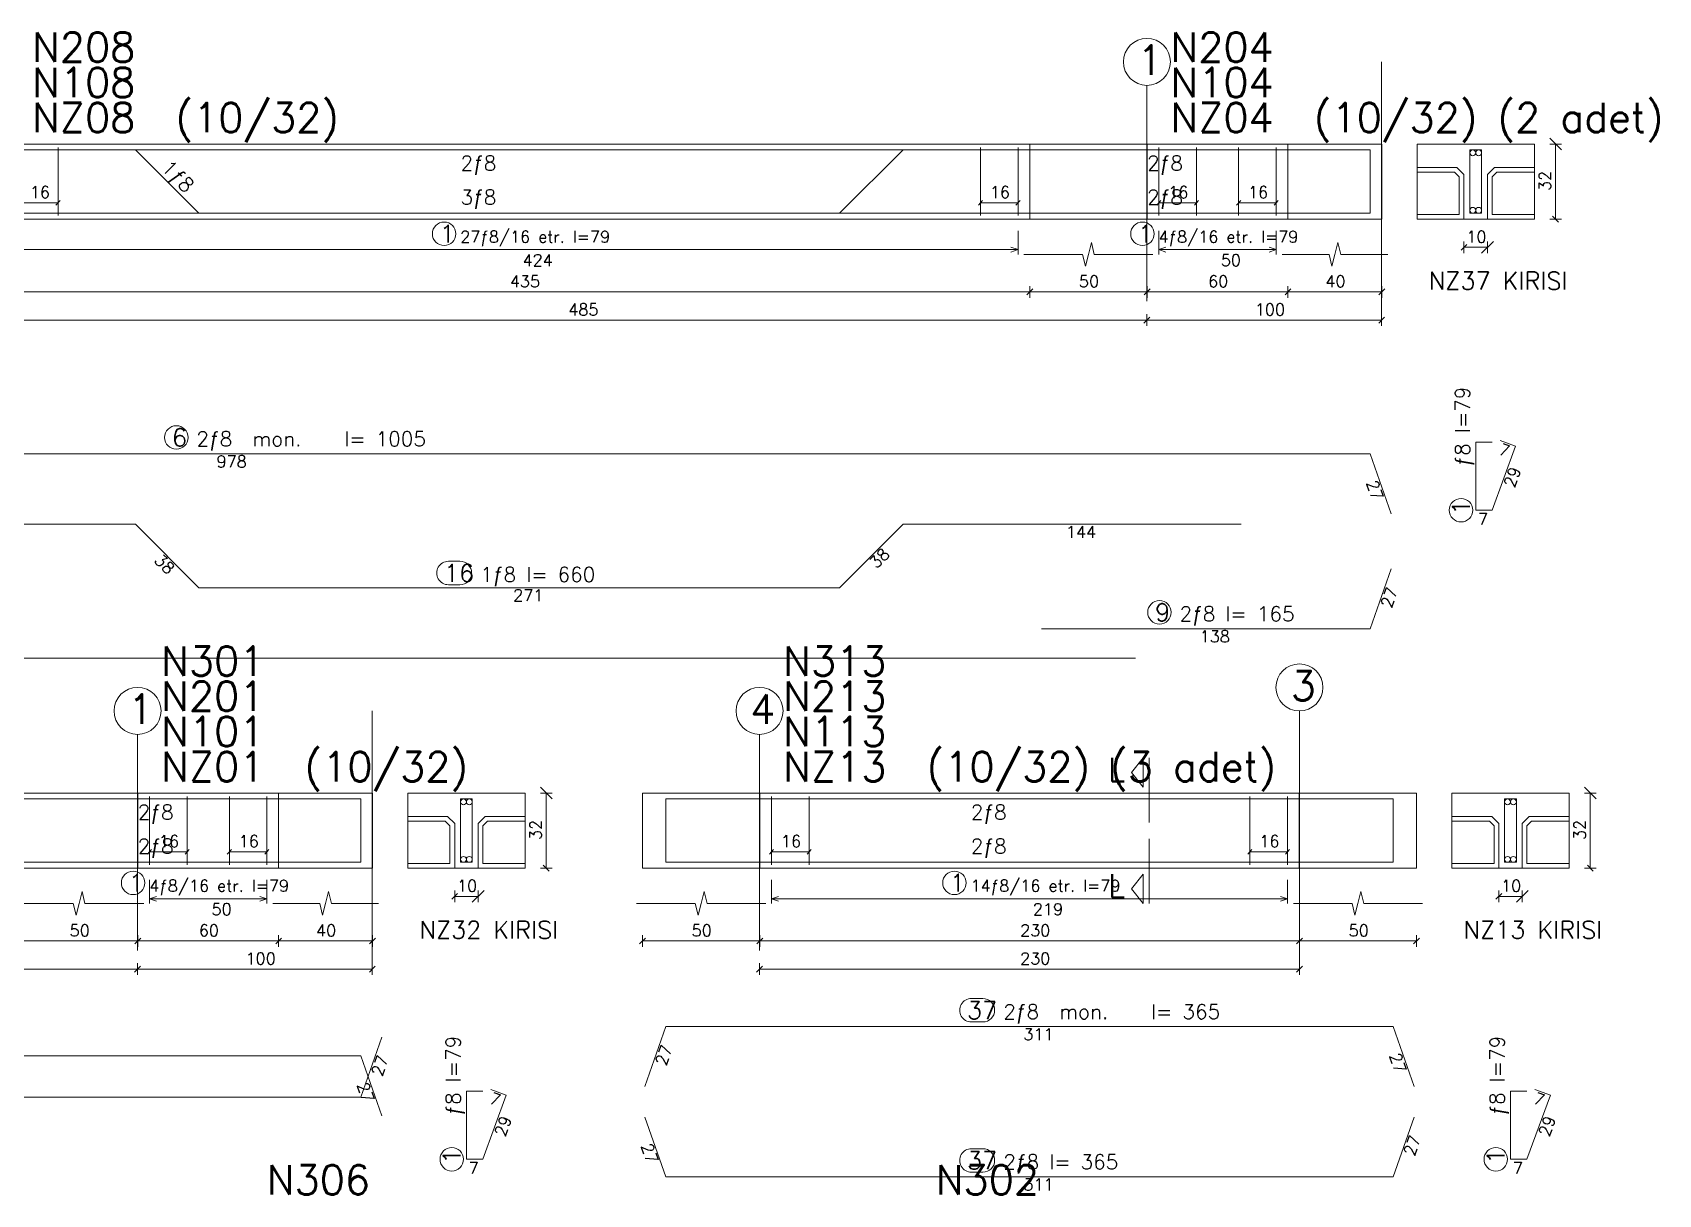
# Model space of a CAD drawing. Header units: inches. Extents: x -1.11 to 0.08, y 2.98 to 3.82.
# Drawn here: x -0.4732 to -0.1961, y 3.2052 to 3.4032 of the extents above; entities that cross this region are included whole.
import ezdxf

# ---------------------------------------------------------------- set-up
doc = ezdxf.new("R2010")
doc.units = ezdxf.units.IN
doc.header["$MEASUREMENT"] = 0
doc.linetypes.add('CENTER', pattern=[0.006500000000000001, 0.002, -0.001, 0.0005, -0.001, 0.002])
doc.linetypes.add('HIDDEN', pattern=[0.006, 0.002, -0.002, 0.002])
for name, color, linetype, lineweight in [('DONATI', 84, 'Continuous', 0), ('OLCU', 1, 'Continuous', 0), ('PENC2', 1, 'Continuous', 0), ('PENC3', 5, 'Continuous', 0), ('PENC4', 84, 'Continuous', 0), ('PEND2', 1, 'CENTER', 0), ('PENH3', 2, 'HIDDEN', 0)]:
    doc.layers.add(name, color=color, linetype=linetype, lineweight=lineweight)
doc.styles.add('RomanSTA', font='RomanSTA')

msp = doc.modelspace()

# ---------------------------------------------------------------- linework, layer by layer
at = {"layer": 'DONATI', "linetype": 'Continuous'}
for p, q in [((-0.6363167627231281, 3.383233110782922), (-0.2452504201308887, 3.383233110782922)), ((-0.455650465048949, 3.383233110782922), (-0.4448502226249378, 3.372433110782922)), ((-0.3356506986991565, 3.372433110782922), (-0.3248504562751453, 3.383233110782922)), ((-0.2452504201308887, 3.383233110782922), (-0.2452504201308887, 3.372433110782922)), ((-0.2452504201308887, 3.372433110782922), (-0.2452504201308887, 3.383233110782922)), ((-0.7261304421798389, 3.372433110782922), (-0.2852504415885608, 3.372433110782922)), ((-0.3012504740134876, 3.372433110782922), (-0.2452504201308887, 3.372433110782922)), ((-0.2272504730598133, 3.333433110782921), (-0.2272504730598133, 3.321833110782921)), ((-0.2272504730598133, 3.333433110782921), (-0.2244504256621997, 3.333433110782921)), ((-0.2230786843673389, 3.333733110782922), (-0.2204504175559681, 3.332733110782922)), ((-0.6363167627231281, 3.331433110782922), (-0.2452504201308887, 3.331433110782922)), ((-0.2452504201308887, 3.331433110782922), (-0.2416504187957447, 3.321233110782921)), ((-0.2244504256621997, 3.321833110782921), (-0.2204504175559681, 3.332733110782922)), ((-0.2244504256621997, 3.321833110782921), (-0.2272504730598133, 3.321833110782921)), ((-0.5232504172698658, 3.319433110782922), (-0.455650465048949, 3.319433110782922)), ((-0.455650465048949, 3.319433110782922), (-0.4448502226249378, 3.308633110782921)), ((-0.3356506986991565, 3.308633110782921), (-0.3248504562751453, 3.319433110782922)), ((-0.3248504562751453, 3.319433110782922), (-0.2672504349128406, 3.319433110782922)), ((-0.2452504201308887, 3.301633110782921), (-0.2416504187957447, 3.311833110782922)), ((-0.4448502226249378, 3.308633110782921), (-0.3356506986991565, 3.308633110782921)), ((-0.3012504740134876, 3.301633110782921), (-0.2452504201308887, 3.301633110782921)), ((-0.7261304421798389, 3.296633110782921), (-0.2852504415885608, 3.296633110782921)), ((-0.6313304467574756, 3.272633110782921), (-0.4172504706756275, 3.272633110782921)), ((-0.4172504706756275, 3.272633110782921), (-0.4172504706756275, 3.261833110782922)), ((-0.4172504706756275, 3.261833110782922), (-0.4172504706756275, 3.272633110782921)), ((-0.3652504845039051, 3.261833110782922), (-0.3652504845039051, 3.272633110782921)), ((-0.3652504845039051, 3.272633110782921), (-0.2413304610625904, 3.272633110782921)), ((-0.3652504845039051, 3.272633110782921), (-0.3652504845039051, 3.261833110782922)), ((-0.2413304610625904, 3.272633110782921), (-0.2413304610625904, 3.261833110782922)), ((-0.2413304610625904, 3.261833110782922), (-0.2413304610625904, 3.272633110782921)), ((-0.6793304546252887, 3.261833110782922), (-0.4172504706756275, 3.261833110782922)), ((-0.3652504845039051, 3.261833110782922), (-0.2413304610625904, 3.261833110782922)), ((-0.3688504858390491, 3.223633110782921), (-0.3652504845039051, 3.233833110782922)), ((-0.3652504845039051, 3.233833110782922), (-0.2413304610625904, 3.233833110782922)), ((-0.2413304610625904, 3.233833110782922), (-0.2377304597274463, 3.223633110782921)), ((-0.4172504706756275, 3.221833110782922), (-0.4136504693404834, 3.232033110782921)), ((-0.6313304467574756, 3.228833110782921), (-0.4172504706756275, 3.228833110782921)), ((-0.4172504706756275, 3.228833110782921), (-0.4136504693404834, 3.218633110782922)), ((-0.3992504639999073, 3.222833110782922), (-0.3992504639999073, 3.211233110782922)), ((-0.3992504639999073, 3.222833110782922), (-0.3964504166022937, 3.222833110782922)), ((-0.3950787349120777, 3.223133110782921), (-0.3924504681007068, 3.222133110782921)), ((-0.2213304801360767, 3.222833110782922), (-0.2213304801360767, 3.211233110782922)), ((-0.2213304801360767, 3.222833110782922), (-0.2185304327384632, 3.222833110782922)), ((-0.2171586914436023, 3.223133110782921), (-0.2145304246322315, 3.222133110782921)), ((-0.6793304546252887, 3.221833110782922), (-0.4172504706756275, 3.221833110782922)), ((-0.3964504166022937, 3.211233110782922), (-0.3924504681007068, 3.222133110782921)), ((-0.2185304327384632, 3.211233110782922), (-0.2145304246322315, 3.222133110782921)), ((-0.3688504858390491, 3.218433110782922), (-0.3652504845039051, 3.208233110782921)), ((-0.2413304610625904, 3.208233110782921), (-0.2377304597274463, 3.218433110782922)), ((-0.3964504166022937, 3.211233110782922), (-0.3992504639999073, 3.211233110782922)), ((-0.2185304327384632, 3.211233110782922), (-0.2213304801360767, 3.211233110782922)), ((-0.3652504845039051, 3.208233110782921), (-0.2413304610625904, 3.208233110782921))]:
    msp.add_line(p, q, dxfattribs=at)
at = {"layer": 'OLCU', "linetype": 'Continuous'}
for p, q in [((-0.4688496752158802, 3.373233110782921), (-0.4688508077041309, 3.375233110782922)), ((-0.3116496367828052, 3.373233110782921), (-0.3116508288757007, 3.375233110782922)), ((-0.3052496476546924, 3.373233110782921), (-0.3052508397475879, 3.375233110782922)), ((-0.2812496586219471, 3.373233110782921), (-0.2812508507148426, 3.375233110782922)), ((-0.2748496694938343, 3.373233110782921), (-0.2748508615867298, 3.375233110782922)), ((-0.2676496668235462, 3.373233110782921), (-0.2676508589164417, 3.375233110782922)), ((-0.2612496776954334, 3.373233110782921), (-0.2612508101836841, 3.375233110782922)), ((-0.475250439204375, 3.374233110782922), (-0.4688504500762622, 3.374233110782922)), ((-0.4692035479919117, 3.373833110782921), (-0.4684975309745472, 3.374633110782922)), ((-0.3120035691634815, 3.373833110782921), (-0.311297552146117, 3.374633110782922)), ((-0.3116504712478321, 3.374233110782922), (-0.3052504225150745, 3.374233110782922)), ((-0.3056035800353687, 3.373833110782921), (-0.3048975034133594, 3.374633110782922)), ((-0.2816035910026233, 3.373833110782921), (-0.2808975143806141, 3.374633110782922)), ((-0.2812504334823291, 3.374233110782922), (-0.2748504443542164, 3.374233110782922)), ((-0.2752036018745105, 3.373833110782921), (-0.2744975252525013, 3.374633110782922)), ((-0.2680035992042225, 3.373833110782921), (-0.2672975225822132, 3.374633110782922)), ((-0.2676504416839283, 3.374233110782922), (-0.2612504525558155, 3.374233110782922)), ((-0.2616035504714649, 3.373833110782921), (-0.2608975334541004, 3.374633110782922)), ((-0.4023155136481922, 3.313133110782922), (-0.4003654880897205, 3.313133110782922)), ((-0.4023186726943653, 3.309133110782922), (-0.4003686471358936, 3.309133110782922)), ((-0.4532496495620411, 3.262633110782922), (-0.4532508416549366, 3.264633110782921)), ((-0.4468496604339283, 3.262633110782922), (-0.4468508525268238, 3.264633110782921)), ((-0.4396496577636402, 3.262633110782922), (-0.4396508498565357, 3.264633110782921)), ((-0.4332496686355274, 3.262633110782922), (-0.4332508607284229, 3.264633110782921)), ((-0.3472497029678028, 3.262633110782922), (-0.3472508354560535, 3.264633110782921)), ((-0.3408496542350452, 3.262633110782922), (-0.3408508463279407, 3.264633110782921)), ((-0.2657296820060413, 3.262633110782922), (-0.265730814494292, 3.264633110782921)), ((-0.2593296332732837, 3.262633110782922), (-0.2593308253661792, 3.264633110782921)), ((-0.4536035819427173, 3.263233110782922), (-0.452897505320708, 3.264033110782921)), ((-0.4532504244224231, 3.263633110782922), (-0.4468504352943103, 3.263633110782922)), ((-0.4472035928146045, 3.263233110782922), (-0.4464975161925953, 3.264033110782921)), ((-0.4400035901443164, 3.263233110782922), (-0.4392975135223072, 3.264033110782921)), ((-0.4396504326240223, 3.263633110782922), (-0.4332504434959095, 3.263633110782922)), ((-0.4336036010162037, 3.263233110782922), (-0.4328975243941944, 3.264033110782921)), ((-0.347603635348479, 3.263233110782922), (-0.3468975587264698, 3.264033110782921)), ((-0.3472504778281849, 3.263633110782922), (-0.3408504887000721, 3.263633110782922)), ((-0.3412035866157215, 3.263233110782922), (-0.340497569598357, 3.264033110782921)), ((-0.2660836143867176, 3.263233110782922), (-0.2653775377647083, 3.264033110782921)), ((-0.2657304568664234, 3.263633110782922), (-0.2593304677383106, 3.263633110782922)), ((-0.25968356565396, 3.263233110782922), (-0.2589775486365955, 3.264033110782921)), ((-0.3131875558272998, 3.238633110782922), (-0.3112375302688282, 3.238633110782922)), ((-0.3131907148734729, 3.234633110782922), (-0.3112406893150013, 3.234633110782922)), ((-0.3131875558272998, 3.213033110782922), (-0.3112375302688282, 3.213033110782922)), ((-0.3131907148734729, 3.209033110782921), (-0.3112406893150013, 3.209033110782921))]:
    msp.add_line(p, q, dxfattribs=at)
at = {"layer": 'PENC2', "linetype": 'Continuous'}
for p, q in [((-0.2126504345313709, 3.383233110782922), (-0.2146504683868091, 3.385233110782921)), ((-0.2146504683868091, 3.384233110782922), (-0.2126504345313709, 3.384233110782922)), ((-0.2136504216567676, 3.371433110782922), (-0.2136504216567676, 3.384233110782922)), ((-0.2372504635230701, 3.380233110782922), (-0.2304504676238697, 3.380233110782922)), ((-0.2372504635230701, 3.379433110782922), (-0.2308504743949573, 3.379433110782922)), ((-0.2308504743949573, 3.379433110782922), (-0.230050460852782, 3.378633110782921)), ((-0.2304504676238697, 3.380233110782922), (-0.2292504473106067, 3.379033110782922)), ((-0.230050460852782, 3.378633110782921), (-0.230050460852782, 3.372233110782922)), ((-0.2292504473106067, 3.379033110782922), (-0.2292504473106067, 3.371433110782922)), ((-0.2240504188911121, 3.380233110782922), (-0.225250439204375, 3.379033110782922)), ((-0.225250439204375, 3.379033110782922), (-0.225250439204375, 3.371433110782922)), ((-0.2236504717246692, 3.379433110782922), (-0.2244504256621997, 3.378633110782921)), ((-0.2244504256621997, 3.378633110782921), (-0.2244504256621997, 3.372233110782922)), ((-0.2240504188911121, 3.380233110782922), (-0.2172504229919117, 3.380233110782922)), ((-0.2172504229919117, 3.379433110782922), (-0.2236504717246692, 3.379433110782922)), ((-0.230050460852782, 3.372233110782922), (-0.2372504635230701, 3.372233110782922)), ((-0.2244504256621997, 3.372233110782922), (-0.2172504229919117, 3.372233110782922)), ((-0.3052504225150745, 3.369433110782921), (-0.3052504225150745, 3.365433110782921)), ((-0.2812504334823291, 3.369433110782921), (-0.2812504334823291, 3.365433110782921)), ((-0.2612504525558155, 3.369433110782921), (-0.2612504525558155, 3.365433110782921)), ((-0.2372504635230701, 3.371433110782922), (-0.2292504473106067, 3.371433110782922)), ((-0.225250439204375, 3.371433110782922), (-0.2172504229919117, 3.371433110782922)), ((-0.2146504683868091, 3.371433110782922), (-0.2126504345313709, 3.371433110782922)), ((-0.2141504450217884, 3.371933110782921), (-0.2131504578963916, 3.370933110782921)), ((-0.3052504225150745, 3.366233110782922), (-0.3064504428283374, 3.366633110782922)), ((-0.2932504578010242, 3.365433110782921), (-0.2927504344360035, 3.367433110782922)), ((-0.2927504344360035, 3.367433110782922), (-0.2922504706756275, 3.365433110782921)), ((-0.2812504334823291, 3.366233110782922), (-0.280050472773711, 3.366633110782922)), ((-0.2612504525558155, 3.366233110782922), (-0.2624504728690784, 3.366633110782922)), ((-0.2512504620925586, 3.365433110782921), (-0.2507504387275379, 3.367433110782922)), ((-0.2507504387275379, 3.367433110782922), (-0.2502504153625171, 3.365433110782921)), ((-0.228750423945586, 3.367133110782921), (-0.2297504706756275, 3.366133110782922)), ((-0.2292504473106067, 3.367633110782922), (-0.2292504473106067, 3.365633110782921)), ((-0.2292504473106067, 3.366633110782922), (-0.225250439204375, 3.366633110782922)), ((-0.2262504263297718, 3.365633110782921), (-0.2242504520789783, 3.367633110782922)), ((-0.225250439204375, 3.365633110782921), (-0.225250439204375, 3.367633110782922)), ((-0.475250439204375, 3.366233110782922), (-0.3052504225150745, 3.366233110782922)), ((-0.3052504225150745, 3.366233110782922), (-0.3064504428283374, 3.365833110782921)), ((-0.3042504353896778, 3.365433110782921), (-0.2942504449264209, 3.365433110782921)), ((-0.2942504449264209, 3.365433110782921), (-0.2937504215614002, 3.363433110782922)), ((-0.2937504215614002, 3.363433110782922), (-0.2932504578010242, 3.365433110782921)), ((-0.2922504706756275, 3.365433110782921), (-0.2822504206077259, 3.365433110782921)), ((-0.2812504334823291, 3.366233110782922), (-0.2612504525558155, 3.366233110782922)), ((-0.2812504334823291, 3.366233110782922), (-0.280050472773711, 3.365833110782921)), ((-0.2612504525558155, 3.366233110782922), (-0.2624504728690784, 3.365833110782921)), ((-0.2602504654304187, 3.365433110782921), (-0.2522504492179554, 3.365433110782921)), ((-0.2522504492179554, 3.365433110782921), (-0.2517504258529346, 3.363433110782922)), ((-0.2517504258529346, 3.363433110782922), (-0.2512504620925586, 3.365433110782921)), ((-0.2502504153625171, 3.365433110782921), (-0.2422504587546985, 3.365433110782921)), ((-0.4772504730598133, 3.359033110782922), (-0.303250448264281, 3.359033110782922)), ((-0.3027504248992603, 3.359533110782921), (-0.3037504716293018, 3.358533110782921)), ((-0.303250448264281, 3.360033110782922), (-0.303250448264281, 3.358033110782921)), ((-0.303250448264281, 3.359033110782922), (-0.2832904620544117, 3.359033110782922)), ((-0.2827504439727466, 3.359533110782921), (-0.2837504310981434, 3.358533110782921)), ((-0.2832504673377674, 3.360033110782922), (-0.2832504673377674, 3.358033110782921)), ((-0.2832504673377674, 3.359033110782922), (-0.2592504187003772, 3.359033110782922)), ((-0.2587504549400013, 3.359533110782921), (-0.259750442065398, 3.358533110782921)), ((-0.2592504187003772, 3.360033110782922), (-0.2592504187003772, 3.358033110782921)), ((-0.2592504187003772, 3.359033110782922), (-0.2432904405967395, 3.359033110782922)), ((-0.243750469245116, 3.358533110782921), (-0.2427504225150745, 3.359533110782921)), ((-0.2432504458800953, 3.360033110782922), (-0.2432504458800953, 3.358033110782921)), ((-0.4772904677764576, 3.354233110782921), (-0.2832904620544117, 3.354233110782921)), ((-0.2827904386893909, 3.354733110782921), (-0.2837904258147876, 3.353733110782922)), ((-0.2832904620544117, 3.355233110782922), (-0.2832904620544117, 3.353233110782921)), ((-0.2832904620544117, 3.354233110782921), (-0.2432904405967395, 3.354233110782921)), ((-0.2437904639617603, 3.353733110782922), (-0.2427904172317188, 3.354733110782921)), ((-0.2432904405967395, 3.355233110782922), (-0.2432904405967395, 3.353233110782921)), ((-0.3846504254714649, 3.272633110782921), (-0.3866504593269031, 3.274633110782922)), ((-0.3866504593269031, 3.273633110782922), (-0.3846504254714649, 3.273633110782922)), ((-0.3856504722015064, 3.260833110782921), (-0.3856504722015064, 3.273633110782922)), ((-0.2067304416076343, 3.272633110782921), (-0.2087304754630726, 3.274633110782922)), ((-0.2087304754630726, 3.273633110782922), (-0.2067304416076343, 3.273633110782922)), ((-0.207730428733031, 3.260833110782921), (-0.207730428733031, 3.273633110782922)), ((-0.4092504544631641, 3.269633110782921), (-0.4024504585639637, 3.269633110782921)), ((-0.4024504585639637, 3.269633110782921), (-0.4012504382507007, 3.268433110782921)), ((-0.3960504694358509, 3.269633110782921), (-0.397250430144469, 3.268433110782921)), ((-0.3960504694358509, 3.269633110782921), (-0.3892504735366504, 3.269633110782921)), ((-0.2313304705993335, 3.269633110782921), (-0.2245304747001331, 3.269633110782921)), ((-0.2245304747001331, 3.269633110782921), (-0.2233304543868702, 3.268433110782921)), ((-0.2181304259673755, 3.269633110782921), (-0.2193304462806385, 3.268433110782921)), ((-0.2181304259673755, 3.269633110782921), (-0.2113304300681751, 3.269633110782921)), ((-0.4092504544631641, 3.268833110782921), (-0.4028504653350513, 3.268833110782921)), ((-0.4028504653350513, 3.268833110782921), (-0.402050451792876, 3.268033110782921)), ((-0.402050451792876, 3.268033110782921), (-0.402050451792876, 3.261633110782921)), ((-0.4012504382507007, 3.268433110782921), (-0.4012504382507007, 3.260833110782921)), ((-0.397250430144469, 3.268433110782921), (-0.397250430144469, 3.260833110782921)), ((-0.3956504626647632, 3.268833110782921), (-0.3964504166022937, 3.268033110782921)), ((-0.3964504166022937, 3.268033110782921), (-0.3964504166022937, 3.261633110782921)), ((-0.3892504735366504, 3.268833110782921), (-0.3956504626647632, 3.268833110782921)), ((-0.2313304705993335, 3.268833110782921), (-0.2249304814712207, 3.268833110782921)), ((-0.2249304814712207, 3.268833110782921), (-0.2241304679290455, 3.268033110782921)), ((-0.2241304679290455, 3.268033110782921), (-0.2241304679290455, 3.261633110782921)), ((-0.2233304543868702, 3.268433110782921), (-0.2233304543868702, 3.260833110782921)), ((-0.2193304462806385, 3.268433110782921), (-0.2193304462806385, 3.260833110782921)), ((-0.2177304788009327, 3.268833110782921), (-0.2185304327384632, 3.268033110782921)), ((-0.2185304327384632, 3.268033110782921), (-0.2185304327384632, 3.261633110782921)), ((-0.2113304300681751, 3.268833110782921), (-0.2177304788009327, 3.268833110782921)), ((-0.402050451792876, 3.261633110782921), (-0.4092504544631641, 3.261633110782921)), ((-0.3964504166022937, 3.261633110782921), (-0.3892504735366504, 3.261633110782921)), ((-0.3861504359618824, 3.261333110782922), (-0.3851504488364856, 3.260333110782922)), ((-0.2241304679290455, 3.261633110782921), (-0.2313304705993335, 3.261633110782921)), ((-0.2185304327384632, 3.261633110782921), (-0.2113304300681751, 3.261633110782921)), ((-0.2082304520980518, 3.261333110782922), (-0.2072304649726551, 3.260333110782922)), ((-0.4532504244224231, 3.258833110782922), (-0.4532504244224231, 3.254833110782922)), ((-0.4332504434959095, 3.258833110782922), (-0.4332504434959095, 3.254833110782922)), ((-0.4092504544631641, 3.260833110782921), (-0.4012504382507007, 3.260833110782921)), ((-0.397250430144469, 3.260833110782921), (-0.3892504735366504, 3.260833110782921)), ((-0.3866504593269031, 3.260833110782921), (-0.3846504254714649, 3.260833110782921)), ((-0.3472504778281849, 3.258833110782922), (-0.3472504778281849, 3.254833110782922)), ((-0.2593304677383106, 3.258833110782922), (-0.2593304677383106, 3.254833110782922)), ((-0.2313304705993335, 3.260833110782921), (-0.2233304543868702, 3.260833110782921)), ((-0.2193304462806385, 3.260833110782921), (-0.2113304300681751, 3.260833110782921)), ((-0.2087304754630726, 3.260833110782921), (-0.2067304416076343, 3.260833110782921)), ((-0.4652504487411182, 3.254833110782922), (-0.4647504253760975, 3.256833110782921)), ((-0.4647504253760975, 3.256833110782921), (-0.4642504616157215, 3.254833110782922)), ((-0.4532504244224231, 3.255633110782922), (-0.452050463713805, 3.256033110782921)), ((-0.4332504434959095, 3.255633110782922), (-0.4344504638091724, 3.256033110782921)), ((-0.4232504530326526, 3.254833110782922), (-0.4227504296676319, 3.256833110782921)), ((-0.4227504296676319, 3.256833110782921), (-0.4222504659072559, 3.254833110782922)), ((-0.4007504744903247, 3.256533110782922), (-0.4017504616157215, 3.255533110782921)), ((-0.4012504382507007, 3.257033110782921), (-0.4012504382507007, 3.255033110782922)), ((-0.4012504382507007, 3.256033110782921), (-0.397250430144469, 3.256033110782921)), ((-0.3982504172698658, 3.255033110782922), (-0.3962504430190723, 3.257033110782921)), ((-0.397250430144469, 3.255033110782922), (-0.397250430144469, 3.257033110782921)), ((-0.3592505021468799, 3.254833110782922), (-0.3587504787818592, 3.256833110782921)), ((-0.3587504787818592, 3.256833110782921), (-0.3582504554168384, 3.254833110782922)), ((-0.3472504778281849, 3.255633110782922), (-0.3460504575149219, 3.256033110782921)), ((-0.2593304677383106, 3.255633110782922), (-0.2605304284469288, 3.256033110782921)), ((-0.2473304434196155, 3.254833110782922), (-0.2468304796592395, 3.256833110782921)), ((-0.2468304796592395, 3.256833110782921), (-0.2463304562942188, 3.254833110782922)), ((-0.2228304310218494, 3.256533110782922), (-0.2238304777518909, 3.255533110782921)), ((-0.2233304543868702, 3.257033110782921), (-0.2233304543868702, 3.255033110782922)), ((-0.2233304543868702, 3.256033110782921), (-0.2193304462806385, 3.256033110782921)), ((-0.2203304334060352, 3.255033110782922), (-0.2183304591552417, 3.257033110782921)), ((-0.2193304462806385, 3.255033110782922), (-0.2193304462806385, 3.257033110782921)), ((-0.4762504263297718, 3.254833110782922), (-0.4662504358665149, 3.254833110782922)), ((-0.4662504358665149, 3.254833110782922), (-0.465750472106139, 3.252833110782921)), ((-0.465750472106139, 3.252833110782921), (-0.4652504487411182, 3.254833110782922)), ((-0.4642504616157215, 3.254833110782922), (-0.4542504711524646, 3.254833110782922)), ((-0.4532504244224231, 3.255633110782922), (-0.4332504434959095, 3.255633110782922)), ((-0.4532504244224231, 3.255633110782922), (-0.452050463713805, 3.255233110782922)), ((-0.4332504434959095, 3.255633110782922), (-0.4344504638091724, 3.255233110782922)), ((-0.4322504563705127, 3.254833110782922), (-0.4242504401580494, 3.254833110782922)), ((-0.4242504401580494, 3.254833110782922), (-0.4237504167930286, 3.252833110782921)), ((-0.4237504167930286, 3.252833110782921), (-0.4232504530326526, 3.254833110782922)), ((-0.4222504659072559, 3.254833110782922), (-0.4142504496947925, 3.254833110782922)), ((-0.3702504797355335, 3.254833110782922), (-0.3602504892722767, 3.254833110782922)), ((-0.3602504892722767, 3.254833110782922), (-0.3597504659072559, 3.252833110782921)), ((-0.3597504659072559, 3.252833110782921), (-0.3592505021468799, 3.254833110782922)), ((-0.3582504554168384, 3.254833110782922), (-0.3482504649535816, 3.254833110782922)), ((-0.3472504778281849, 3.255633110782922), (-0.2593304677383106, 3.255633110782922)), ((-0.3472504778281849, 3.255633110782922), (-0.3460504575149219, 3.255233110782922)), ((-0.2593304677383106, 3.255633110782922), (-0.2605304284469288, 3.255233110782922)), ((-0.2583304806129139, 3.254833110782922), (-0.2483304305450122, 3.254833110782922)), ((-0.2483304305450122, 3.254833110782922), (-0.2478304667846363, 3.252833110782921)), ((-0.2478304667846363, 3.252833110782921), (-0.2473304434196155, 3.254833110782922)), ((-0.2463304562942188, 3.254833110782922), (-0.236330465830962, 3.254833110782922)), ((-0.475250439204375, 3.248433110782921), (-0.4552904529945057, 3.248433110782921)), ((-0.4547504349128406, 3.248933110782922), (-0.4557504220382373, 3.247933110782922)), ((-0.4552504582778614, 3.249433110782921), (-0.4552504582778614, 3.247433110782922)), ((-0.4552504582778614, 3.248433110782921), (-0.431250469245116, 3.248433110782921)), ((-0.4307504458800953, 3.248933110782922), (-0.431750433005492, 3.247933110782922)), ((-0.431250469245116, 3.249433110782921), (-0.431250469245116, 3.247433110782922)), ((-0.431250469245116, 3.248433110782921), (-0.4152904315368335, 3.248433110782921)), ((-0.41575046018521, 3.247933110782922), (-0.4147504730598133, 3.248933110782922)), ((-0.4152504368201893, 3.249433110782921), (-0.4152504368201893, 3.247433110782922)), ((-0.368750469245116, 3.248933110782922), (-0.3697504563705127, 3.247933110782922)), ((-0.3692504926101368, 3.249433110782921), (-0.3692504926101368, 3.247433110782922)), ((-0.3692504926101368, 3.248433110782921), (-0.3492904467956226, 3.248433110782921)), ((-0.3487504883186023, 3.248933110782922), (-0.3497504754439991, 3.247933110782922)), ((-0.3492504520789783, 3.249433110782921), (-0.3492504520789783, 3.247433110782922)), ((-0.3492504520789783, 3.248433110782921), (-0.2573304338828724, 3.248433110782921)), ((-0.2567904754058521, 3.248933110782922), (-0.2577904625312488, 3.247933110782922)), ((-0.2572904391662281, 3.249433110782921), (-0.2572904391662281, 3.247433110782922)), ((-0.2572904391662281, 3.248433110782921), (-0.2373304529563587, 3.248433110782921)), ((-0.2378304763213794, 3.247933110782922), (-0.2368304295913379, 3.248933110782922)), ((-0.2373304529563587, 3.249433110782921), (-0.2373304529563587, 3.247433110782922)), ((-0.5692904158012073, 3.243633110782921), (-0.4552904529945057, 3.243633110782921)), ((-0.4547904296294849, 3.244133110782922), (-0.4557904167548816, 3.243133110782922)), ((-0.4552904529945057, 3.244633110782921), (-0.4552904529945057, 3.242633110782922)), ((-0.4552904529945057, 3.243633110782921), (-0.4152904315368335, 3.243633110782921)), ((-0.4157904549018543, 3.243133110782922), (-0.4147904677764576, 3.244133110782922)), ((-0.4152904315368335, 3.244633110782921), (-0.4152904315368335, 3.242633110782922)), ((-0.3487904830352466, 3.244133110782922), (-0.3497904701606434, 3.243133110782922)), ((-0.3492904467956226, 3.244633110782921), (-0.3492904467956226, 3.242633110782922)), ((-0.3492904467956226, 3.243633110782921), (-0.2572904391662281, 3.243633110782921)), ((-0.2577904625312488, 3.243133110782922), (-0.2567904754058521, 3.244133110782922)), ((-0.2572904391662281, 3.244633110782921), (-0.2572904391662281, 3.242633110782922))]:
    msp.add_line(p, q, dxfattribs=at)
at = {"layer": 'PENC2'}
for centre in [(-0.4030492468253772, 3.368933110782922), (-0.2840492291824024, 3.368933110782922), (-0.4486822648421924, 3.334233110782922), (-0.2297504706756275, 3.321833110782921), (-0.281149105586211, 3.304433110782921), (-0.4560492797271412, 3.258333110782921), (-0.3160892887489002, 3.258333110782921), (-0.4017504616157215, 3.211233110782922), (-0.2238304777518909, 3.211233110782922)]:
    msp.add_circle(centre, 0.002000000094994903, dxfattribs=at)
for centre, start, end in [((-0.4023170633689563, 3.311133110782921), 90.00122447294544, 270.0036734188379), ((-0.4003670974151294, 3.311133110782921), 270.0036734188379, 90.00122447294544), ((-0.313189105548064, 3.236633110782921), 90.00122447294544, 270.0036734188379), ((-0.3112391395942371, 3.236633110782921), 270.0036734188379, 90.00122447294544), ((-0.313189105548064, 3.211033110782922), 90.00122447294544, 270.0036734188379), ((-0.3112391395942371, 3.211033110782922), 270.0036734188379, 90.00122447294544)]:
    msp.add_arc(centre, 0.002000000094994903, start, end, dxfattribs=at)
at = {"layer": 'PENC3', "linetype": 'Continuous'}
for p, q in [((-0.4772904677764576, 3.384233110782922), (-0.2832904620544117, 3.384233110782922)), ((-0.2832904620544117, 3.384233110782922), (-0.2432904405967395, 3.384233110782922)), ((-0.2432904405967395, 3.384233110782922), (-0.2432504458800953, 3.384233110782922)), ((-0.2432504458800953, 3.384233110782922), (-0.2432504458800953, 3.371433110782922)), ((-0.2372504635230701, 3.384233110782922), (-0.2172504229919117, 3.384233110782922)), ((-0.4772504730598133, 3.371433110782922), (-0.303250448264281, 3.371433110782922)), ((-0.303250448264281, 3.371433110782922), (-0.2832904620544117, 3.371433110782922)), ((-0.2832904620544117, 3.371433110782922), (-0.2832504673377674, 3.371433110782922)), ((-0.2832504673377674, 3.371433110782922), (-0.2592504187003772, 3.371433110782922)), ((-0.2592504187003772, 3.371433110782922), (-0.2432904405967395, 3.371433110782922)), ((-0.2432904405967395, 3.371433110782922), (-0.2432504458800953, 3.371433110782922)), ((-0.2292504473106067, 3.371433110782922), (-0.225250439204375, 3.371433110782922)), ((-0.5692904158012073, 3.273633110782922), (-0.4552904529945057, 3.273633110782922)), ((-0.4552904529945057, 3.273633110782922), (-0.4152904315368335, 3.273633110782922)), ((-0.4152904315368335, 3.273633110782922), (-0.4152504368201893, 3.273633110782922)), ((-0.4152504368201893, 3.273633110782922), (-0.4152504368201893, 3.260833110782921)), ((-0.4092504544631641, 3.273633110782922), (-0.3892504735366504, 3.273633110782922)), ((-0.3692504926101368, 3.273633110782922), (-0.3492904467956226, 3.273633110782922)), ((-0.3692504926101368, 3.273633110782922), (-0.3692504926101368, 3.260833110782921)), ((-0.3492904467956226, 3.273633110782922), (-0.2572904391662281, 3.273633110782922)), ((-0.2572904391662281, 3.273633110782922), (-0.2373304529563587, 3.273633110782922)), ((-0.2373304529563587, 3.273633110782922), (-0.2373304529563587, 3.260833110782921)), ((-0.2313304705993335, 3.273633110782922), (-0.2113304300681751, 3.273633110782922)), ((-0.475250439204375, 3.260833110782921), (-0.4552904529945057, 3.260833110782921)), ((-0.4552904529945057, 3.260833110782921), (-0.4552504582778614, 3.260833110782921)), ((-0.4552504582778614, 3.260833110782921), (-0.431250469245116, 3.260833110782921)), ((-0.431250469245116, 3.260833110782921), (-0.4152904315368335, 3.260833110782921)), ((-0.4152904315368335, 3.260833110782921), (-0.4152504368201893, 3.260833110782921)), ((-0.4012504382507007, 3.260833110782921), (-0.397250430144469, 3.260833110782921)), ((-0.3692504926101368, 3.260833110782921), (-0.3492904467956226, 3.260833110782921)), ((-0.3492904467956226, 3.260833110782921), (-0.3492504520789783, 3.260833110782921)), ((-0.3492504520789783, 3.260833110782921), (-0.2573304338828724, 3.260833110782921)), ((-0.2573304338828724, 3.260833110782921), (-0.2572904391662281, 3.260833110782921)), ((-0.2572904391662281, 3.260833110782921), (-0.2373304529563587, 3.260833110782921)), ((-0.2233304543868702, 3.260833110782921), (-0.2193304462806385, 3.260833110782921))]:
    msp.add_line(p, q, dxfattribs=at)
at = {"layer": 'PENC3'}
for centre in [(-0.2832904620544117, 3.398233110782921), (-0.2572904391662281, 3.291633110782922), (-0.4552904529945057, 3.287633110782922), (-0.3492904467956226, 3.287633110782922)]:
    msp.add_circle(centre, 0.004000000189989805, dxfattribs=at)
at = {"layer": 'PENC4', "linetype": 'Continuous'}
for p, q in [((-0.4688504500762622, 3.383633110782922), (-0.4688504500762622, 3.372033110782922)), ((-0.3116504712478321, 3.383633110782922), (-0.3116504712478321, 3.372033110782922)), ((-0.3052504225150745, 3.383633110782922), (-0.3052504225150745, 3.372033110782922)), ((-0.2812504334823291, 3.383633110782922), (-0.2812504334823291, 3.372033110782922)), ((-0.2748504443542164, 3.383633110782922), (-0.2748504443542164, 3.372033110782922)), ((-0.2676504416839283, 3.383633110782922), (-0.2676504416839283, 3.372033110782922)), ((-0.2612504525558155, 3.383633110782922), (-0.2612504525558155, 3.372033110782922)), ((-0.22825046018521, 3.383233110782922), (-0.2262504263297718, 3.383233110782922)), ((-0.22825046018521, 3.372433110782922), (-0.22825046018521, 3.383233110782922)), ((-0.2262504263297718, 3.383233110782922), (-0.2262504263297718, 3.372433110782922)), ((-0.2262504263297718, 3.372433110782922), (-0.22825046018521, 3.372433110782922)), ((-0.2839144630805652, 3.279633110782922), (-0.2859144373313587, 3.277133110782922)), ((-0.2839144630805652, 3.279633110782922), (-0.2839144630805652, 3.274633110782922)), ((-0.2829144759551685, 3.279633110782922), (-0.2829144759551685, 3.268633110782921)), ((-0.2859144373313587, 3.277133110782922), (-0.2839144630805652, 3.274633110782922)), ((-0.4532504244224231, 3.273033110782921), (-0.4532504244224231, 3.261433110782922)), ((-0.4468504352943103, 3.273033110782921), (-0.4468504352943103, 3.261433110782922)), ((-0.4396504326240223, 3.273033110782921), (-0.4396504326240223, 3.261433110782922)), ((-0.4332504434959095, 3.273033110782921), (-0.4332504434959095, 3.261433110782922)), ((-0.400250451125304, 3.272633110782921), (-0.3982504172698658, 3.272633110782921)), ((-0.400250451125304, 3.261833110782922), (-0.400250451125304, 3.272633110782921)), ((-0.3982504172698658, 3.272633110782921), (-0.3982504172698658, 3.261833110782922)), ((-0.3472504778281849, 3.273033110782921), (-0.3472504778281849, 3.261433110782922)), ((-0.3408504887000721, 3.273033110782921), (-0.3408504887000721, 3.261433110782922)), ((-0.2657304568664234, 3.273033110782921), (-0.2657304568664234, 3.261433110782922)), ((-0.2593304677383106, 3.273033110782921), (-0.2593304677383106, 3.261433110782922)), ((-0.2223304672614734, 3.272633110782921), (-0.2203304334060352, 3.272633110782921)), ((-0.2223304672614734, 3.261833110782922), (-0.2223304672614734, 3.272633110782921)), ((-0.2203304334060352, 3.272633110782921), (-0.2203304334060352, 3.261833110782922)), ((-0.2829144759551685, 3.254833110782922), (-0.2829144759551685, 3.265833110782922)), ((-0.3982504172698658, 3.261833110782922), (-0.400250451125304, 3.261833110782922)), ((-0.2203304334060352, 3.261833110782922), (-0.2223304672614734, 3.261833110782922)), ((-0.2859144373313587, 3.257333110782922), (-0.2839144630805652, 3.259833110782921)), ((-0.2839144630805652, 3.254833110782922), (-0.2839144630805652, 3.259833110782921)), ((-0.2839144630805652, 3.254833110782922), (-0.2859144373313587, 3.257333110782922))]:
    msp.add_line(p, q, dxfattribs=at)
at = {"layer": 'PENC4'}
for centre in [(-0.2277504368201893, 3.382733110782921), (-0.2267504496947925, 3.382733110782921), (-0.2277504368201893, 3.372933110782922), (-0.2267504496947925, 3.372933110782922), (-0.3997504277602832, 3.272133110782922), (-0.3987504406348865, 3.272133110782922), (-0.2218304438964527, 3.272133110782922), (-0.2208304567710559, 3.272133110782922), (-0.3997504277602832, 3.262333110782921), (-0.3987504406348865, 3.262333110782921), (-0.2218304438964527, 3.262333110782921), (-0.2208304567710559, 3.262333110782921)]:
    msp.add_circle(centre, 0.0005000000237487257, dxfattribs=at)
at = {"layer": 'PEND2', "linetype": 'CENTER'}
for p, q in [((-0.2432904405967395, 3.398233110782921), (-0.2432904405967395, 3.353433110782921)), ((-0.2832904620544117, 3.394233110782921), (-0.2832904620544117, 3.357433110782921)), ((-0.4152904315368335, 3.287633110782922), (-0.4152904315368335, 3.242833110782922)), ((-0.2572904391662281, 3.287633110782922), (-0.2572904391662281, 3.242833110782922)), ((-0.4552904529945057, 3.283633110782922), (-0.4552904529945057, 3.246833110782922)), ((-0.3492904467956226, 3.283633110782922), (-0.3492904467956226, 3.246833110782922))]:
    msp.add_line(p, q, dxfattribs=at)
at = {"layer": 'PENH3', "linetype": 'HIDDEN'}
for p, q in [((-0.303250448264281, 3.384233110782922), (-0.303250448264281, 3.371433110782922)), ((-0.2832504673377674, 3.384233110782922), (-0.2832504673377674, 3.371433110782922)), ((-0.2592504187003772, 3.384233110782922), (-0.2592504187003772, 3.371433110782922)), ((-0.2372504635230701, 3.384233110782922), (-0.2372504635230701, 3.371433110782922)), ((-0.2172504229919117, 3.384233110782922), (-0.2172504229919117, 3.371433110782922)), ((-0.4552504582778614, 3.273633110782922), (-0.4552504582778614, 3.260833110782921)), ((-0.431250469245116, 3.273633110782922), (-0.431250469245116, 3.260833110782921)), ((-0.4092504544631641, 3.273633110782922), (-0.4092504544631641, 3.260833110782921)), ((-0.3892504735366504, 3.273633110782922), (-0.3892504735366504, 3.260833110782921)), ((-0.3492504520789783, 3.273633110782922), (-0.3492504520789783, 3.260833110782921)), ((-0.2573304338828724, 3.273633110782922), (-0.2573304338828724, 3.260833110782921)), ((-0.2313304705993335, 3.273633110782922), (-0.2313304705993335, 3.260833110782921)), ((-0.2113304300681751, 3.273633110782922), (-0.2113304300681751, 3.260833110782921))]:
    msp.add_line(p, q, dxfattribs=at)

# ---------------------------------------------------------------- texts
at = {"layer": 'PENC2', "style": 'RomanSTA'}
for s, p in [(' 424', (-0.3910504742042225, 3.363433110782922)), (' 50', (-0.2720504565612476, 3.363433110782922)), ('978', (-0.4418239756004017, 3.329133110782922)), ('7', (-0.2268504662887256, 3.319333110782921)), ('144', (-0.2970907850639026, 3.317133110782922)), ('271', (-0.3912908001319568, 3.306333110782921)), ('138', (-0.2742908163444202, 3.299333110782921)), (' 50', (-0.4440504475013416, 3.252833110782921)), (' 219', (-0.3040904565231006, 3.252833110782921)), ('311', (-0.3043308420554798, 3.231533110782922)), ('7', (-0.3988504572288196, 3.208733110782922)), ('7', (-0.2209304733649891, 3.208733110782922)), ('311', (-0.3043308420554798, 3.205933110782921))]:
    msp.add_text(s, height=0.002, dxfattribs=at).set_placement(p)
for s, rotation, p in [('7', 339.8333282901543, (-0.223525003947417, 3.331433110782922)), ('29', 69.82973879579806, (-0.2206753654853504, 3.325533110782922)), ('27', 289.4750992176179, (-0.2459404631034534, 3.326533110782921)), ('38', 315.0048654971838, (-0.452593402423064, 3.313133110782922)), ('38', 45.00003620934873, (-0.3293787999526661, 3.311733110782922)), ('27', 70.5297986741655, (-0.2416539950744312, 3.305033110782921)), ('27', 70.5297986741655, (-0.4136539860145252, 3.225233110782922)), ('27', 70.5297986741655, (-0.3652540011779468, 3.227033110782922)), ('27', 289.4750992176179, (-0.2420205040351551, 3.228933110782922)), ('27', 289.4750992176179, (-0.4179404540435474, 3.223933110782922)), ('7', 339.8333282901543, (-0.395524994887511, 3.220833110782921)), ('7', 339.8333282901543, (-0.2176050110236805, 3.220833110782921)), ('29', 69.82973879579806, (-0.3926753564254444, 3.214933110782921)), ('29', 69.82973879579806, (-0.2147553725616138, 3.214933110782921)), ('27', 70.5297986741655, (-0.2377340360061329, 3.211633110782921)), ('27', 289.4750992176179, (-0.369540469206969, 3.213533110782921))]:
    msp.add_text(s, height=0.002, rotation=rotation, dxfattribs=at).set_placement(p)
at = {"layer": 'PENC3', "style": 'RomanSTA'}
for s, height, rotation, p in [(' 1ƒ8', 0.0025, 315.0042856553107, (-0.4526504440681141, 3.381233110782921)), ('32', 0.002, 90.00122447294544, (-0.2144504351989429, 3.376233110782922)), ('    ƒ8 l=79', 0.0025, 90.00122447294544, (-0.22825046018521, 3.321833110782921)), ('32', 0.002, 90.00122447294544, (-0.3864504261390369, 3.265633110782922)), ('32', 0.002, 90.00122447294544, (-0.2085304422752063, 3.265633110782922)), ('    ƒ8 l=79', 0.0025, 90.00122447294544, (-0.400250451125304, 3.211233110782922)), ('    ƒ8 l=79', 0.0025, 90.00122447294544, (-0.2223304672614734, 3.211233110782922))]:
    msp.add_text(s, height=height, rotation=rotation, dxfattribs=at).set_placement(p)
for s, height, p in [('2ƒ8', 0.0025, (-0.400250451125304, 3.379733110782921)), ('2ƒ8', 0.0025, (-0.2832504673377674, 3.379733110782921)), ('16', 0.002, (-0.4736507697478931, 3.375033110782922)), ('3ƒ8', 0.0025, (-0.400250451125304, 3.373933110782922)), ('16', 0.002, (-0.3100507421867054, 3.375033110782922)), ('2ƒ8', 0.0025, (-0.2832504673377674, 3.373933110782922)), ('16', 0.002, (-0.2796507640258472, 3.375033110782922)), ('16', 0.002, (-0.2660507722274463, 3.375033110782922)), ('  27ƒ8/16 etr. l=79', 0.002, (-0.4030504389182727, 3.367433110782922)), ('  4ƒ8/16 etr. l=79', 0.002, (-0.2840504212752979, 3.367433110782922)), ('10', 0.002, (-0.2288504405395191, 3.367433110782922)), ('435', 0.002, (-0.391850428141753, 3.359833110782922)), ('50', 0.002, (-0.2948704524413746, 3.359833110782922)), ('60', 0.002, (-0.2728504701034229, 3.359833110782922)), ('40', 0.002, (-0.252870456732909, 3.359833110782922)), ('NZ37 KIRISI', 0.003, (-0.2352504296676319, 3.359433110782922)), ('485', 0.002, (-0.3818904323951404, 3.355033110782922)), ('100', 0.002, (-0.2648904486076038, 3.355033110782922)), ('  2ƒ8  mon.   l= 1005', 0.0025, (-0.4486834569350879, 3.332733110782922)), ('  1ƒ8 l= 660', 0.0025, (-0.4003182812110584, 3.309633110782921)), ('  2ƒ8 l= 165', 0.0025, (-0.2811502976791065, 3.302933110782921)), ('2ƒ8', 0.0025, (-0.4552504582778614, 3.269133110782922)), ('2ƒ8', 0.0025, (-0.3132904930488269, 3.269133110782922)), ('2ƒ8', 0.0025, (-0.4552504582778614, 3.263333110782922)), ('16', 0.002, (-0.4516507549659412, 3.264433110782921)), ('16', 0.002, (-0.4380507631675403, 3.264433110782921)), ('16', 0.002, (-0.3456508083717029, 3.264433110782921)), ('2ƒ8', 0.0025, (-0.3132904930488269, 3.263333110782922)), ('16', 0.002, (-0.2641307874099414, 3.264433110782921)), ('  4ƒ8/16 etr. l=79', 0.002, (-0.4560504718200367, 3.256833110782921)), ('10', 0.002, (-0.4008504314796131, 3.256833110782921)), ('  14ƒ8/16 etr. l=79', 0.002, (-0.3160904808417957, 3.256833110782921)), ('10', 0.002, (-0.2229304476157825, 3.256833110782921)), ('50', 0.002, (-0.4668704433814685, 3.249233110782922)), ('60', 0.002, (-0.4448504610435169, 3.249233110782922)), ('40', 0.002, (-0.424870447673003, 3.249233110782922)), ('NZ32 KIRISI', 0.003, (-0.4072504206077259, 3.248833110782921)), ('50', 0.002, (-0.3608704371825855, 3.249233110782922)), ('230', 0.002, (-0.3048904700652759, 3.249233110782922)), ('50', 0.002, (-0.2489104433433216, 3.249233110782922)), ('NZ13 KIRISI', 0.003, (-0.2293304367438953, 3.248833110782921)), ('100', 0.002, (-0.4368904395476978, 3.244433110782921)), ('230', 0.002, (-0.3048904700652759, 3.244433110782921)), ('  2ƒ8  mon.   l= 365', 0.0025, (-0.3111903233901661, 3.235133110782922)), ('  2ƒ8 l= 365', 0.0025, (-0.3111903233901661, 3.209533110782921))]:
    msp.add_text(s, height=height, dxfattribs=at).set_placement(p)
at = {"layer": 'PENC4', "style": 'RomanSTA'}
for s, height, p in [('N208', 0.005, (-0.4732504649535816, 3.398233110782921)), ('N204', 0.005, (-0.2792504592315357, 3.398233110782921)), ('1', 0.005, (-0.2849035425559681, 3.396033110782922)), ('N108', 0.005, (-0.4732504649535816, 3.392233110782922)), ('N104', 0.005, (-0.2792504592315357, 3.392233110782922)), ('NZ08  (10/32)', 0.005, (-0.4732504649535816, 3.386233110782921)), ('NZ04  (10/32) (2 adet)', 0.005, (-0.2792504592315357, 3.386233110782921)), ('1', 0.003, (-0.4038004441634815, 3.367433110782922)), ('1', 0.003, (-0.2848004265205066, 3.367433110782922)), ('6', 0.003, (-0.4494334621802967, 3.332733110782922)), ('16', 0.003, (-0.4030682607070606, 3.309633110782921)), ('9', 0.003, (-0.2819003029243152, 3.302933110782921)), ('N301', 0.005, (-0.4512504501716297, 3.293633110782921)), ('N313', 0.005, (-0.3452505035773914, 3.293633110782921)), ('N201', 0.005, (-0.4512504501716297, 3.287633110782922)), ('N213', 0.005, (-0.3452505035773914, 3.287633110782922)), ('3', 0.005, (-0.2587904496566455, 3.289433110782921)), ('1', 0.005, (-0.4569035334960621, 3.285433110782922)), ('4', 0.005, (-0.3509094877616565, 3.285433110782922)), ('N101', 0.005, (-0.4512504501716297, 3.281633110782922)), ('N113', 0.005, (-0.3452505035773914, 3.281633110782922)), ('NZ01  (10/32)', 0.005, (-0.4512504501716297, 3.275633110782922)), ('NZ13  (10/32) (3 adet)', 0.005, (-0.3452505035773914, 3.275633110782922)), ('L', 0.004, (-0.2899144454375904, 3.275633110782922)), ('1', 0.003, (-0.4568004770652454, 3.256833110782921)), ('1', 0.003, (-0.3168404860870044, 3.256833110782921)), ('L', 0.004, (-0.2899144454375904, 3.255833110782921)), ('37', 0.003, (-0.3139403028861683, 3.235133110782922)), ('37', 0.003, (-0.3139403028861683, 3.209533110782921)), ('N306', 0.005, (-0.4332505031005542, 3.205233110782922)), ('N302', 0.005, (-0.3192504806892078, 3.205233110782922))]:
    msp.add_text(s, height=height, dxfattribs=at).set_placement(p)
for p in [(-0.2282516522781055, 3.321033110782921), (-0.4002516432181995, 3.210433110782922), (-0.2223316593543689, 3.210433110782922)]:
    msp.add_text('1', height=0.003, rotation=90.00122447294544, dxfattribs=at).set_placement(p)

doc.saveas('drawing.dxf')
